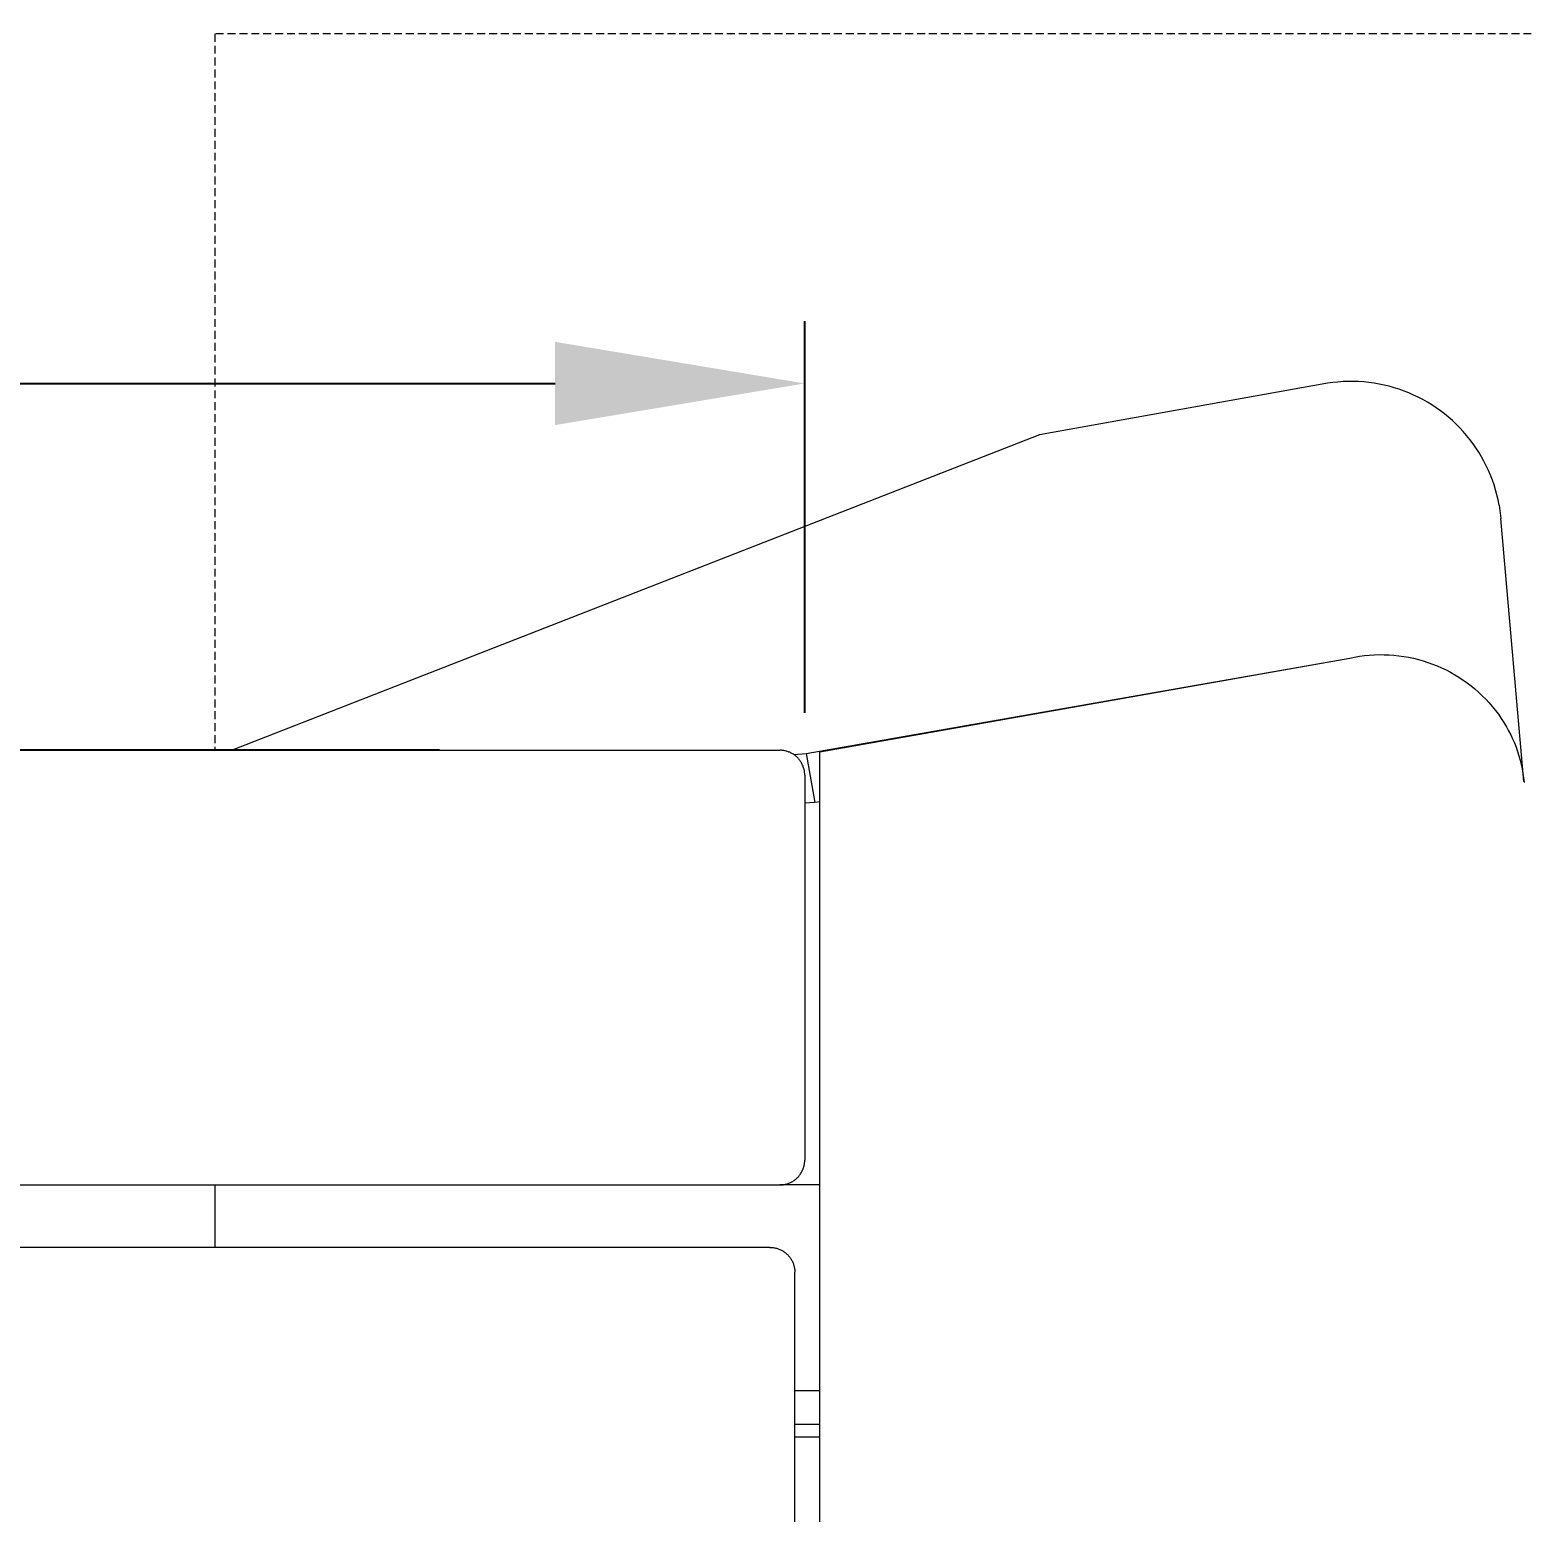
# Model space of a CAD drawing. Header units: millimetres. Extents: x -219 to 4970, y -9 to 3393.
# Drawn here: x 2628.8 to 2868.2, y 1808.1 to 2045.7 of the extents above; entities that cross this region are included whole.
import ezdxf

# ---------------------------------------------------------------- set-up
doc = ezdxf.new("R2010")
doc.units = ezdxf.units.MM
doc.linetypes.add('HIDDEN', pattern=[1.905, 1.27, -0.635])
for name, color, linetype, lineweight in [('ZANO_R', 7, 'Continuous', 0), ('ZANO_R_przerywana', 7, 'HIDDEN', 0), ('ZANO_W', 1, 'Continuous', 0)]:
    doc.layers.add(name, color=color, linetype=linetype, lineweight=lineweight)
doc.styles.add('Arial', font='arial.ttf')
doc.styles.get("Standard").update_dxf_attribs({"font": 'ARIALUNI.TTF'})
doc.dimstyles.new('pl i ang', dxfattribs={"dimtxt": 50, "dimasz": 50, "dimexe": 1.25, "dimexo": 0.625, "dimgap": 10, "dimtad": 1, "dimtoh": 1, "dimtxsty": 'Standard', "dimcen": 2.5, "dimclrd": 1, "dimclre": 1, "dimclrt": 1, "dimadec": 0, "dimazin": 0, "dimtfac": 1, "dimtmove": 0, "dimatfit": 3, "dimfxl": 1, "dimarcsym": 1})

# ---------------------------------------------------------------- blocks, each defined once
blk = doc.blocks.new('*D470')
at = {"layer": 'ZANO_W', "color": 1, "lineweight": -2}
for p, q in [((2694.46, 1930.2), (2538.8, 1930.2)), ((2548.8, 1399.86), (2548.8, 1890.2)), ((2694.46, 1359.86), (2538.8, 1359.86))]:
    blk.add_line(p, q, dxfattribs=at)
at = {"layer": 'ZANO_W', "color": 1}
for points in [[(2555.47, 1890.2), (2542.13, 1890.2), (2548.8, 1930.2)], [(2542.13, 1399.86), (2555.47, 1399.86), (2548.8, 1359.86)]]:
    blk.add_solid(points, dxfattribs=at)
at = {"layer": 'ZANO_W', "color": 1, "insert": (2518.38, 1645.03), "char_height": 40, "attachment_point": 5, "rotation": 90, "style": 'Arial'}
blk.add_mtext('570', dxfattribs=at)
blk = doc.blocks.new('*D471')
at = {"layer": 'ZANO_W', "color": 1, "lineweight": -2}
for p, q in [((254.28, 1936.2), (254.28, 1998.99)), ((2752.96, 1936.2), (2752.96, 1998.99)), ((294.28, 1988.99), (2712.96, 1988.99))]:
    blk.add_line(p, q, dxfattribs=at)
at = {"layer": 'ZANO_W', "color": 1}
for points in [[(294.28, 1995.66), (294.28, 1982.32), (254.28, 1988.99)], [(2712.96, 1982.32), (2712.96, 1995.66), (2752.96, 1988.99)]]:
    blk.add_solid(points, dxfattribs=at)
at = {"layer": 'ZANO_W', "color": 1, "insert": (1503.62, 2019.41), "char_height": 40, "attachment_point": 5, "style": 'Arial'}
blk.add_mtext('2499', dxfattribs=at)

msp = doc.modelspace()

# ---------------------------------------------------------------- linework, layer by layer
at = {"layer": 'ZANO_R'}
for p, q in [((2836.45, 1988.97), (2790.6, 1980.74)), ((2836.76, 1989.02), (2836.45, 1988.97)), ((2837.58, 1989.13), (2836.76, 1989.02)), ((2838.4, 1989.22), (2837.58, 1989.13)), ((2839.23, 1989.28), (2838.4, 1989.22)), ((2840.06, 1989.31), (2839.23, 1989.28)), ((2840.89, 1989.31), (2840.06, 1989.31)), ((2841.72, 1989.28), (2840.89, 1989.31)), ((2842.55, 1989.23), (2841.72, 1989.28)), ((2843.37, 1989.14), (2842.55, 1989.23)), ((2844.19, 1989.03), (2843.37, 1989.14)), ((2845.01, 1988.89), (2844.19, 1989.03)), ((2845.82, 1988.72), (2845.01, 1988.89)), ((2846.63, 1988.53), (2845.82, 1988.72)), ((2847.43, 1988.3), (2846.63, 1988.53)), ((2848.22, 1988.05), (2847.43, 1988.3)), ((2849, 1987.77), (2848.22, 1988.05)), ((2849.77, 1987.47), (2849, 1987.77)), ((2850.53, 1987.14), (2849.77, 1987.47)), ((2851.28, 1986.78), (2850.53, 1987.14)), ((2852.02, 1986.4), (2851.28, 1986.78)), ((2852.74, 1985.99), (2852.02, 1986.4)), ((2853.45, 1985.56), (2852.74, 1985.99)), ((2854.14, 1985.1), (2853.45, 1985.56)), ((2854.82, 1984.62), (2854.14, 1985.1)), ((2855.48, 1984.12), (2854.82, 1984.62)), ((2856.12, 1983.59), (2855.48, 1984.12)), ((2856.74, 1983.04), (2856.12, 1983.59)), ((2857.34, 1982.48), (2856.74, 1983.04)), ((2790.6, 1980.74), (2661.23, 1930.2)), ((2857.93, 1981.89), (2857.34, 1982.48)), ((2858.49, 1981.28), (2857.93, 1981.89)), ((2859.03, 1980.65), (2858.49, 1981.28)), ((2859.55, 1980.01), (2859.03, 1980.65)), ((2860.05, 1979.34), (2859.55, 1980.01)), ((2860.53, 1978.66), (2860.05, 1979.34)), ((2860.98, 1977.97), (2860.53, 1978.66)), ((2861.41, 1977.25), (2860.98, 1977.97)), ((2861.81, 1976.53), (2861.41, 1977.25)), ((2862.18, 1975.79), (2861.81, 1976.53)), ((2862.54, 1975.04), (2862.18, 1975.79)), ((2862.86, 1974.28), (2862.54, 1975.04)), ((2863.16, 1973.5), (2862.86, 1974.28)), ((2863.43, 1972.72), (2863.16, 1973.5)), ((2863.68, 1971.93), (2863.43, 1972.72)), ((2863.89, 1971.13), (2863.68, 1971.93)), ((2864.08, 1970.32), (2863.89, 1971.13)), ((2864.25, 1969.5), (2864.08, 1970.32)), ((2864.25, 1969.5), (2864.53, 1967.35)), ((2868.22, 1925.2), (2864.53, 1967.35)), ((2753.21, 1929.66), (2840.3, 1944.98)), ((2755.38, 1929.96), (2840.3, 1944.97)), ((2840.3, 1944.98), (2841.08, 1945.14)), ((2841.08, 1945.14), (2841.86, 1945.27)), ((2841.86, 1945.27), (2842.64, 1945.37)), ((2842.64, 1945.37), (2843.43, 1945.45)), ((2843.43, 1945.45), (2844.22, 1945.5)), ((2844.22, 1945.5), (2845.02, 1945.53)), ((2845.02, 1945.53), (2845.81, 1945.52)), ((2845.81, 1945.52), (2846.6, 1945.49)), ((2846.6, 1945.49), (2847.39, 1945.43)), ((2847.39, 1945.43), (2848.18, 1945.35)), ((2848.18, 1945.35), (2848.96, 1945.24)), ((2848.96, 1945.24), (2849.74, 1945.1)), ((2849.74, 1945.1), (2850.52, 1944.94)), ((2850.52, 1944.94), (2851.29, 1944.75)), ((2851.29, 1944.75), (2852.05, 1944.53)), ((2852.05, 1944.53), (2852.81, 1944.29)), ((2852.81, 1944.29), (2853.55, 1944.02)), ((2853.55, 1944.02), (2854.29, 1943.73)), ((2854.29, 1943.73), (2855.01, 1943.41)), ((2855.01, 1943.41), (2855.73, 1943.07)), ((2855.73, 1943.07), (2856.43, 1942.7)), ((2856.43, 1942.7), (2857.12, 1942.31)), ((2857.12, 1942.31), (2857.8, 1941.89)), ((2857.8, 1941.89), (2858.46, 1941.46)), ((2858.46, 1941.46), (2859.1, 1941)), ((2859.1, 1941), (2859.73, 1940.52)), ((2859.73, 1940.52), (2860.35, 1940.02)), ((2860.35, 1940.02), (2860.94, 1939.49)), ((2860.94, 1939.49), (2861.52, 1938.95)), ((2861.52, 1938.95), (2862.08, 1938.39)), ((2862.08, 1938.39), (2862.62, 1937.81)), ((2862.62, 1937.81), (2863.14, 1937.21)), ((2863.14, 1937.21), (2863.64, 1936.59)), ((2863.64, 1936.59), (2864.12, 1935.96)), ((2864.12, 1935.96), (2864.57, 1935.31)), ((2864.57, 1935.31), (2865, 1934.65)), ((2865, 1934.65), (2865.41, 1933.97)), ((2865.41, 1933.97), (2865.76, 1933.33)), ((2865.76, 1933.33), (2866.09, 1932.69)), ((2866.09, 1932.69), (2866.39, 1932.03)), ((258.28, 1930.2), (2748.96, 1930.2)), ((2749.1, 1930.2), (2748.96, 1930.2)), ((2749.24, 1930.19), (2749.1, 1930.2)), ((2749.37, 1930.18), (2749.24, 1930.19)), ((2749.51, 1930.17), (2749.37, 1930.18)), ((2749.64, 1930.14), (2749.51, 1930.17)), ((2749.78, 1930.12), (2749.64, 1930.14)), ((2749.91, 1930.09), (2749.78, 1930.12)), ((2750.04, 1930.05), (2749.91, 1930.09)), ((2750.17, 1930.02), (2750.04, 1930.05)), ((2750.3, 1929.97), (2750.17, 1930.02)), ((2750.43, 1929.92), (2750.3, 1929.97)), ((2750.56, 1929.87), (2750.43, 1929.92)), ((2750.68, 1929.82), (2750.56, 1929.87)), ((2755.38, 1706.71), (2755.38, 1929.96)), ((2866.39, 1932.03), (2866.68, 1931.37)), ((2866.68, 1931.37), (2866.94, 1930.69)), ((2866.94, 1930.69), (2867.18, 1930.01)), ((2867.18, 1930.01), (2867.4, 1929.32)), ((2750.8, 1929.75), (2750.68, 1929.82)), ((2750.92, 1929.69), (2750.8, 1929.75)), ((2751.04, 1929.62), (2750.92, 1929.69)), ((2751.16, 1929.55), (2751.04, 1929.62)), ((2751.27, 1929.47), (2751.16, 1929.55)), ((2751.21, 1929.51), (2753.21, 1929.66)), ((2751.38, 1929.39), (2751.27, 1929.47)), ((2751.49, 1929.31), (2751.38, 1929.39)), ((2751.59, 1929.22), (2751.49, 1929.31)), ((2751.69, 1929.13), (2751.59, 1929.22)), ((2751.79, 1929.03), (2751.69, 1929.13)), ((2751.89, 1928.93), (2751.79, 1929.03)), ((2751.98, 1928.83), (2751.89, 1928.93)), ((2752.07, 1928.73), (2751.98, 1928.83)), ((2752.15, 1928.62), (2752.07, 1928.73)), ((2752.23, 1928.51), (2752.15, 1928.62)), ((2752.31, 1928.4), (2752.23, 1928.51)), ((2752.38, 1928.28), (2752.31, 1928.4)), ((2752.45, 1928.16), (2752.38, 1928.28)), ((2752.52, 1928.04), (2752.45, 1928.16)), ((2752.58, 1927.92), (2752.52, 1928.04)), ((2752.63, 1927.8), (2752.58, 1927.92)), ((2752.69, 1927.67), (2752.63, 1927.8)), ((2752.73, 1927.54), (2752.69, 1927.67)), ((2752.78, 1927.41), (2752.73, 1927.54)), ((2753.21, 1929.66), (2754.59, 1921.82)), ((2867.4, 1929.32), (2867.6, 1928.62)), ((2867.6, 1928.62), (2867.77, 1927.92)), ((2867.77, 1927.92), (2867.92, 1927.21)), ((2752.82, 1927.28), (2752.78, 1927.41)), ((2752.85, 1927.15), (2752.82, 1927.28)), ((2752.88, 1927.02), (2752.85, 1927.15)), ((2752.91, 1926.88), (2752.88, 1927.02)), ((2752.93, 1926.75), (2752.91, 1926.88)), ((2752.94, 1926.61), (2752.93, 1926.75)), ((2752.96, 1926.48), (2752.94, 1926.61)), ((2752.96, 1926.34), (2752.96, 1926.48)), ((2752.96, 1926.2), (2752.96, 1926.34)), ((2752.96, 1926.2), (2752.96, 1864.53)), ((2867.92, 1927.21), (2868.05, 1926.5)), ((2868.05, 1926.5), (2868.15, 1925.78)), ((2868.15, 1925.78), (2868.23, 1925.06)), ((2754.59, 1921.82), (2752.96, 1921.7)), ((2755.38, 1921.96), (2754.59, 1921.82)), ((2752.58, 1862.81), (2752.63, 1862.94)), ((2752.63, 1862.94), (2752.69, 1863.06)), ((2752.69, 1863.06), (2752.73, 1863.19)), ((2752.73, 1863.19), (2752.78, 1863.32)), ((2752.78, 1863.32), (2752.82, 1863.45)), ((2752.82, 1863.45), (2752.85, 1863.58)), ((2752.85, 1863.58), (2752.88, 1863.72)), ((2752.88, 1863.72), (2752.91, 1863.85)), ((2752.91, 1863.85), (2752.93, 1863.99)), ((2752.93, 1863.99), (2752.94, 1864.12)), ((2752.94, 1864.12), (2752.96, 1864.26)), ((2752.96, 1864.39), (2752.96, 1864.53)), ((2752.96, 1864.26), (2752.96, 1864.39)), ((2490.94, 1860.53), (2748.96, 1860.53)), ((2658.46, 1860.53), (2658.46, 1850.53)), ((2755.38, 1860.53), (2748.96, 1860.53)), ((2748.96, 1860.53), (2749.1, 1860.53)), ((2749.1, 1860.53), (2749.24, 1860.54)), ((2749.24, 1860.54), (2749.37, 1860.55)), ((2749.37, 1860.55), (2749.51, 1860.57)), ((2749.51, 1860.57), (2749.64, 1860.59)), ((2749.64, 1860.59), (2749.78, 1860.61)), ((2749.78, 1860.61), (2749.91, 1860.64)), ((2749.91, 1860.64), (2750.04, 1860.68)), ((2750.04, 1860.68), (2750.17, 1860.72)), ((2750.17, 1860.72), (2750.3, 1860.76)), ((2750.3, 1860.76), (2750.43, 1860.81)), ((2750.43, 1860.81), (2750.56, 1860.86)), ((2750.56, 1860.86), (2750.68, 1860.92)), ((2750.68, 1860.92), (2750.8, 1860.98)), ((2750.8, 1860.98), (2750.92, 1861.04)), ((2750.92, 1861.04), (2751.04, 1861.11)), ((2751.04, 1861.11), (2751.16, 1861.19)), ((2751.16, 1861.19), (2751.27, 1861.26)), ((2751.27, 1861.26), (2751.38, 1861.34)), ((2751.38, 1861.34), (2751.49, 1861.43)), ((2751.49, 1861.43), (2751.59, 1861.52)), ((2751.59, 1861.52), (2751.69, 1861.61)), ((2751.69, 1861.61), (2751.79, 1861.7)), ((2751.79, 1861.7), (2751.89, 1861.8)), ((2751.89, 1861.8), (2751.98, 1861.9)), ((2751.98, 1861.9), (2752.07, 1862.01)), ((2752.07, 1862.01), (2752.15, 1862.11)), ((2752.15, 1862.11), (2752.23, 1862.22)), ((2752.23, 1862.22), (2752.31, 1862.34)), ((2752.31, 1862.34), (2752.38, 1862.45)), ((2752.38, 1862.45), (2752.45, 1862.57)), ((2752.45, 1862.57), (2752.52, 1862.69)), ((2752.52, 1862.69), (2752.58, 1862.81)), ((2747.38, 1850.53), (2495.11, 1850.53)), ((2747.38, 1850.53), (2747.51, 1850.53)), ((2747.51, 1850.53), (2747.65, 1850.52)), ((2747.65, 1850.52), (2747.79, 1850.51)), ((2747.79, 1850.51), (2747.92, 1850.49)), ((2747.92, 1850.49), (2748.06, 1850.47)), ((2748.06, 1850.47), (2748.19, 1850.45)), ((2748.19, 1850.45), (2748.32, 1850.42)), ((2748.32, 1850.42), (2748.46, 1850.38)), ((2748.46, 1850.38), (2748.59, 1850.34)), ((2748.59, 1850.34), (2748.72, 1850.3)), ((2748.72, 1850.3), (2748.84, 1850.25)), ((2748.84, 1850.25), (2748.97, 1850.2)), ((2748.97, 1850.2), (2749.1, 1850.14)), ((2749.1, 1850.14), (2749.22, 1850.08)), ((2749.22, 1850.08), (2749.34, 1850.02)), ((2749.34, 1850.02), (2749.46, 1849.95)), ((2749.46, 1849.95), (2749.57, 1849.87)), ((2749.57, 1849.87), (2749.68, 1849.8)), ((2749.68, 1849.8), (2749.79, 1849.72)), ((2749.79, 1849.72), (2749.9, 1849.63)), ((2749.9, 1849.63), (2750.01, 1849.54)), ((2750.01, 1849.54), (2750.11, 1849.45)), ((2750.11, 1849.45), (2750.21, 1849.36)), ((2750.21, 1849.36), (2750.3, 1849.26)), ((2750.3, 1849.26), (2750.39, 1849.16)), ((2750.39, 1849.16), (2750.48, 1849.05)), ((2750.48, 1849.05), (2750.56, 1848.95)), ((2750.56, 1848.95), (2750.65, 1848.84)), ((2750.65, 1848.84), (2750.72, 1848.72)), ((2750.72, 1848.72), (2750.8, 1848.61)), ((2750.8, 1848.61), (2750.86, 1848.49)), ((2750.86, 1848.49), (2750.93, 1848.37)), ((2750.93, 1848.37), (2750.99, 1848.25)), ((2750.99, 1848.25), (2751.05, 1848.12)), ((2751.05, 1848.12), (2751.1, 1848)), ((2751.1, 1848), (2751.15, 1847.87)), ((2751.15, 1847.87), (2751.19, 1847.74)), ((2751.19, 1847.74), (2751.23, 1847.61)), ((2751.23, 1847.61), (2751.26, 1847.48)), ((2751.26, 1847.48), (2751.29, 1847.34)), ((2751.29, 1847.34), (2751.32, 1847.21)), ((2751.32, 1847.21), (2751.34, 1847.07)), ((2751.34, 1847.07), (2751.36, 1846.94)), ((2751.36, 1846.94), (2751.37, 1846.8)), ((2751.37, 1846.8), (2751.38, 1846.67)), ((2751.38, 1846.67), (2751.38, 1846.53)), ((2751.38, 1794.53), (2751.38, 1846.53)), ((2755.38, 1827.53), (2751.38, 1827.53)), ((2751.38, 1822.18), (2755.38, 1822.18)), ((2751.38, 1820.18), (2755.38, 1820.18))]:
    msp.add_line(p, q, dxfattribs=at)
at = {"layer": 'ZANO_R_przerywana'}
for p, q in [((2658.46, 2045.03), (2658.46, 1930.2)), ((3008.46, 2045.03), (2658.46, 2045.03))]:
    msp.add_line(p, q, dxfattribs=at)

# ---------------------------------------------------------------- dimensions: what is measured, and where the dimension line sits
at = {"layer": 'ZANO_W'}
dim = msp.add_linear_dim(base=(2752.96, 1988.99), p1=(254.28, 1926.2), p2=(2752.96, 1926.2), dimstyle='pl i ang', override={"dimtxt": 40, "dimasz": 40, "dimexe": 10, "dimexo": 10, "dimtoh": 0, "dimdec": 0, "dimtxsty": 'Arial', "dimtdec": 0, "dimtmove": 1}, dxfattribs=at)
dim.commit()
dim.dimension.update_dxf_attribs({"geometry": '*D471', "text_midpoint": (1503.62, 2019.41)})
dim = msp.add_linear_dim(base=(2548.8, 1930.2), p1=(2704.46, 1359.86), p2=(2704.46, 1930.2), angle=90, dimstyle='pl i ang', override={"dimtxt": 40, "dimasz": 40, "dimexe": 10, "dimexo": 10, "dimtoh": 0, "dimdec": 0, "dimtxsty": 'Arial', "dimtdec": 0, "dimtmove": 1}, dxfattribs=at)
dim.commit()
dim.dimension.update_dxf_attribs({"geometry": '*D470', "text_midpoint": (2518.38, 1645.03)})

doc.saveas('drawing.dxf')
